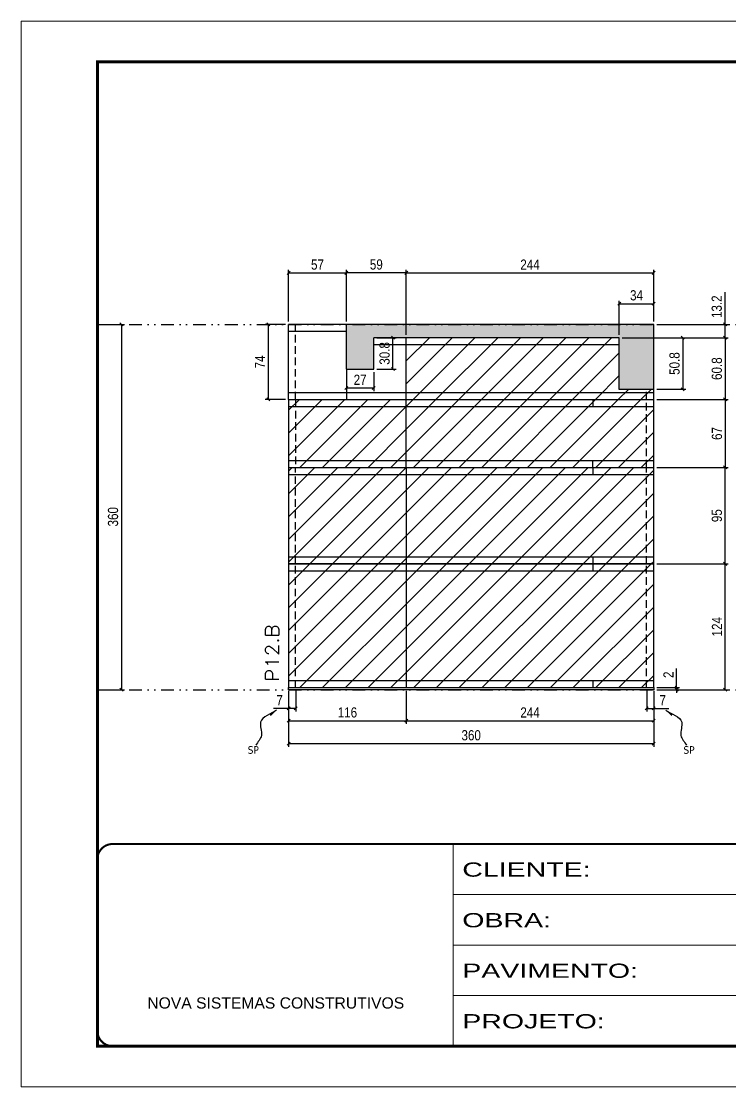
# Model space of a CAD drawing. Extents: x 2949 to 9203, y -16089 to 12527.
# Drawn here: x 6146 to 6844, y -5752 to -4702 of the extents above; entities that cross this region are included whole.
import ezdxf

# ---------------------------------------------------------------- set-up
doc = ezdxf.new("R2010")
doc.units = 0
for name, pattern in [('CONTINUO', [0]), ('DASHED', [0.75, 0.5, -0.25]), ('DIVIDE2', [0.625, 0.25, -0.125, 0, -0.125, 0, -0.125]), ('HIDDEN', [0.375, 0.25, -0.125])]:
    doc.linetypes.add(name, pattern=pattern)
for name, color, linetype in [('COTA', 241, 'Continuous'), ('cotas', 4, 'Continuous'), ('Nível', 160, 'Continuous'), ('Painéis', 200, 'Continuous'), ('SARR_2.2x7', 40, 'Continuous'), ('Sarrafo de Pressão', 42, 'HIDDEN'), ('texto', 7, 'Continuous')]:
    doc.layers.add(name, color=color, linetype=linetype)
for name, color, linetype, lineweight in [('Folhas', 255, 'Continuous', 9), ('Hachura', 251, 'Continuous', 9), ('SARRAFO DE PRESSAO', 251, 'DASHED', 9), ('Texto Seção', 7, 'Continuous', 15)]:
    doc.layers.add(name, color=color, linetype=linetype, lineweight=lineweight)
doc.styles.add('ARIAL', font='arial.ttf')
doc.styles.add('COTA TECNICA', font='techl___.ttf', dxfattribs={"height": 10})
doc.styles.add('COTA TECNICA-50', font='techl___.ttf', dxfattribs={"height": 10})
doc.styles.add('REGUA-120', font='ROMANS.shx', dxfattribs={"height": 15})
doc.styles.get("Standard").update_dxf_attribs({"font": 'arial.ttf'})
doc.styles.add('Tecnologia', font='')
doc.styles.get('Tecnologia').set_extended_font_data('Forgotten Futurist')
doc.dimstyles.new('COTA PAINEL-50', dxfattribs={"dimtxt": 10, "dimasz": 3, "dimexe": 3, "dimexo": 3, "dimgap": 3, "dimtad": 1, "dimdec": 1, "dimzin": 12, "dimdsep": 46, "dimtxsty": 'COTA TECNICA-50', "dimblk1": 'OBLIQUE', "dimblk2": 'OBLIQUE', "dimsah": 1, "dimcen": 0.9, "dimclrd": 4, "dimclre": 4, "dimclrt": 240, "dimadec": 1, "dimazin": 3, "dimtfac": 1, "dimtdec": 1, "dimtmove": 0, "dimatfit": 3, "dimfxl": 1, "dimtolj": 1, "dimtzin": 12, "dimarcsym": 0})
doc.dimstyles.new('PAINEL', dxfattribs={"dimtxt": 10, "dimasz": 3, "dimexe": 3, "dimexo": 3, "dimgap": 3, "dimtad": 1, "dimdec": 1, "dimzin": 12, "dimdsep": 46, "dimtxsty": 'COTA TECNICA', "dimblk1": 'OBLIQUE', "dimblk2": 'OBLIQUE', "dimsah": 1, "dimcen": 0.9, "dimclrd": 4, "dimclre": 4, "dimclrt": 240, "dimadec": 1, "dimazin": 3, "dimtfac": 1, "dimtdec": 1, "dimtmove": 0, "dimatfit": 3, "dimfxl": 1, "dimtolj": 1, "dimtzin": 12, "dimarcsym": 0})
doc.dimstyles.get("Standard").update_dxf_attribs({"dimtxt": 0.18, "dimasz": 0.18, "dimexe": 0.18, "dimexo": 0.0625, "dimgap": 0.09, "dimtad": 0, "dimtih": 1, "dimtoh": 1, "dimdec": 4, "dimzin": 0, "dimdsep": 46, "dimtxsty": 'Standard', "dimcen": 0.09, "dimadec": 0, "dimazin": 0, "dimtfac": 1, "dimtdec": 4, "dimtofl": 0, "dimtmove": 0, "dimatfit": 3, "dimfxl": 1, "dimtolj": 1, "dimtzin": 0, "dimarcsym": 0})
pattern_1 = [(45, (-122874.967, -37644.947), (-11.2253202, 11.2253202), [])]

# ---------------------------------------------------------------- blocks, each defined once
blk = doc.blocks.new('9999999999')
at = {"color": 30, "linetype": 'CONTINUO'}
for p, q in [((98564.6, 34230.2), (98564.6, 34429.4)), ((98564.6, 34379.6), (99584, 34379.6)), ((98564.6, 34329.8), (99488, 34329.8)), ((98564.6, 34280), (99488, 34280))]:
    blk.add_line(p, q, dxfattribs=at)
at = {"color": 30, "linetype": 'CONTINUO', "const_width": 2}
blk.add_lwpolyline([(99584, 34230.2), (99584, 34414.4, 0.414214), (99569, 34429.4), (98229, 34429.4, 0.414214), (98214, 34414.4), (98214, 34245.2, 0.414214), (98229, 34230.2), (99584, 34230.2)], format="xyb", dxfattribs=at)
at = {"layer": 'Folhas'}
blk.add_lwpolyline([(98139, 34190.2), (99624, 34190.2), (99624, 35240.2), (98139, 35240.2)], close=True, dxfattribs=at)
at = {"layer": 'Folhas', "color": 30, "const_width": 3}
blk.add_lwpolyline([(98214, 34230.2), (99584, 34230.2), (99584, 35200.2), (98214, 35200.2)], close=True, dxfattribs=at)
at = {"color": 7, "linetype": 'Continuous', "ltscale": 5, "style": 'ARIAL'}
blk.add_text('NOVA SISTEMAS CONSTRUTIVOS', height=11.059, dxfattribs=at).set_placement((98263.2, 34267.2))
at = {"layer": 'Folhas', "color": 7, "style": 'Tecnologia', "width": 1.5}
for s, p in [('CLIENTE:', (98573.7, 34397.2)), ('OBRA:', (98573.7, 34347.3)), ('PAVIMENTO:', (98573.7, 34297.5)), ('PROJETO:', (98573.7, 34247.7))]:
    blk.add_text(s, height=14, dxfattribs=at).set_placement(p)
blk = doc.blocks.new('_Oblique')
at = {"color": 0, "linetype": 'ByBlock', "lineweight": -2}
blk.add_line((-0.5, -0.5), (0.5, 0.5), dxfattribs=at)
blk = doc.blocks.new('*D2106')
at = {"layer": 'cotas', "color": 4, "linetype": 'ByBlock', "lineweight": -2, "transparency": 16777216}
for p, q in [((6224, -5000.6), (6247.8, -5000.6)), ((6244.8, -5000.6), (6244.8, -5360.6)), ((6224, -5360.6), (6247.8, -5360.6))]:
    blk.add_line(p, q, dxfattribs=at)
at = {"layer": 'Defpoints', "color": 0, "linetype": 'ByBlock', "transparency": 16777216}
for p in [(6221, -5000.6), (6221, -5360.6), (6244.8, -5360.6)]:
    blk.add_point(p, dxfattribs=at)
at = {"layer": 'cotas', "color": 4, "linetype": 'ByBlock', "lineweight": -2, "transparency": 16777216, "xscale": 3, "yscale": 3, "zscale": 3}
for p, rotation in [((6244.8, -5000.6), 90), ((6244.8, -5360.6), 270)]:
    blk.add_blockref('_Oblique', p, dxfattribs=dict(at, rotation=rotation))
at = {"layer": 'cotas', "color": 240, "linetype": 'ByBlock', "transparency": 16777216, "insert": (6236.5, -5190.2), "char_height": 10, "attachment_point": 5, "rotation": 90, "style": 'COTA TECNICA'}
blk.add_mtext('\\A1;360', dxfattribs=at)
blk = doc.blocks.new('*D2111')
at = {"layer": 'COTA', "color": 4, "lineweight": -2, "transparency": 16777216}
for p, q in [((6409.5, -5361.6), (6409.5, -5416.8)), ((6769.5, -5361.6), (6769.5, -5416.8)), ((6409.5, -5413.8), (6769.5, -5413.8))]:
    blk.add_line(p, q, dxfattribs=at)
at = {"layer": 'Defpoints', "color": 0, "transparency": 16777216}
for p in [(6409.5, -5358.6), (6769.5, -5358.6), (6769.5, -5413.8)]:
    blk.add_point(p, dxfattribs=at)
at = {"layer": 'COTA', "color": 4, "lineweight": -2, "transparency": 16777216, "xscale": 3, "yscale": 3, "zscale": 3, "rotation": 180}
blk.add_blockref('_Oblique', (6409.5, -5413.8), dxfattribs=at)
at = {"layer": 'COTA', "color": 4, "lineweight": -2, "transparency": 16777216, "xscale": 3, "yscale": 3, "zscale": 3}
blk.add_blockref('_Oblique', (6769.5, -5413.8), dxfattribs=at)
at = {"layer": 'COTA', "color": 240, "transparency": 16777216, "insert": (6589.5, -5405.6), "char_height": 10, "attachment_point": 5, "style": 'COTA TECNICA'}
blk.add_mtext('\\A1;360', dxfattribs=at)
blk = doc.blocks.new('*D2112')
at = {"layer": 'COTA', "color": 4, "lineweight": -2, "transparency": 16777216}
for p, q in [((6409.5, -5363.6), (6409.5, -5382.1)), ((6416.5, -5361.6), (6416.5, -5382.1)), ((6409.5, -5379.1), (6394.7, -5379.1)), ((6416.5, -5379.1), (6409.5, -5379.1))]:
    blk.add_line(p, q, dxfattribs=at)
at = {"layer": 'Defpoints', "color": 0, "transparency": 16777216}
for p in [(6409.5, -5360.6), (6416.5, -5358.6), (6409.5, -5379.1)]:
    blk.add_point(p, dxfattribs=at)
at = {"layer": 'COTA', "color": 4, "lineweight": -2, "transparency": 16777216, "xscale": 3, "yscale": 3, "zscale": 3, "rotation": 180}
blk.add_blockref('_Oblique', (6409.5, -5379.1), dxfattribs=at)
at = {"layer": 'COTA', "color": 4, "lineweight": -2, "transparency": 16777216, "xscale": 3, "yscale": 3, "zscale": 3}
blk.add_blockref('_Oblique', (6416.5, -5379.1), dxfattribs=at)
at = {"layer": 'COTA', "color": 240, "transparency": 16777216, "insert": (6400.6, -5371), "char_height": 10, "attachment_point": 5, "style": 'COTA TECNICA-50'}
blk.add_mtext('\\A1;7', dxfattribs=at)
blk = doc.blocks.new('*D2113')
at = {"layer": 'COTA', "color": 4, "lineweight": -2, "transparency": 16777216}
for p, q in [((6762.5, -5361.6), (6762.5, -5382.1)), ((6769.5, -5363.6), (6769.5, -5382.1)), ((6762.5, -5379.1), (6769.5, -5379.1)), ((6769.5, -5379.1), (6784.2, -5379.1))]:
    blk.add_line(p, q, dxfattribs=at)
at = {"layer": 'Defpoints', "color": 0, "transparency": 16777216}
for p in [(6762.5, -5358.6), (6769.5, -5360.6), (6769.5, -5379.1)]:
    blk.add_point(p, dxfattribs=at)
at = {"layer": 'COTA', "color": 4, "lineweight": -2, "transparency": 16777216, "xscale": 3, "yscale": 3, "zscale": 3, "rotation": 180}
blk.add_blockref('_Oblique', (6762.5, -5379.1), dxfattribs=at)
at = {"layer": 'COTA', "color": 4, "lineweight": -2, "transparency": 16777216, "xscale": 3, "yscale": 3, "zscale": 3}
blk.add_blockref('_Oblique', (6769.5, -5379.1), dxfattribs=at)
at = {"layer": 'COTA', "color": 240, "transparency": 16777216, "insert": (6778.3, -5371), "char_height": 10, "attachment_point": 5, "style": 'COTA TECNICA-50'}
blk.add_mtext('\\A1;7', dxfattribs=at)
blk = doc.blocks.new('*D2114')
at = {"layer": 'COTA', "color": 4, "lineweight": -2, "transparency": 16777216}
for p, q in [((6772.5, -5236.6), (6842.9, -5236.6)), ((6839.9, -5360.6), (6839.9, -5236.6)), ((6772.5, -5360.6), (6842.9, -5360.6))]:
    blk.add_line(p, q, dxfattribs=at)
at = {"layer": 'Defpoints', "color": 0, "transparency": 16777216}
for p in [(6769.5, -5236.6), (6839.9, -5236.6), (6769.5, -5360.6)]:
    blk.add_point(p, dxfattribs=at)
at = {"layer": 'COTA', "color": 4, "lineweight": -2, "transparency": 16777216, "xscale": 3, "yscale": 3, "zscale": 3}
for p, rotation in [((6839.9, -5236.6), 90), ((6839.9, -5360.6), 270)]:
    blk.add_blockref('_Oblique', p, dxfattribs=dict(at, rotation=rotation))
at = {"layer": 'COTA', "color": 240, "transparency": 16777216, "insert": (6831.8, -5298.6), "char_height": 10, "attachment_point": 5, "rotation": 90, "style": 'COTA TECNICA-50'}
blk.add_mtext('\\A1;124', dxfattribs=at)
blk = doc.blocks.new('*D2115')
at = {"layer": 'COTA', "color": 4, "lineweight": -2, "transparency": 16777216}
for p, q in [((6792, -5358.6), (6792, -5339.8)), ((6772.5, -5358.6), (6795, -5358.6)), ((6772.5, -5360.6), (6795, -5360.6)), ((6792, -5360.6), (6792, -5358.6)), ((6792, -5360.6), (6792, -5363.6))]:
    blk.add_line(p, q, dxfattribs=at)
at = {"layer": 'Defpoints', "color": 0, "transparency": 16777216}
for p in [(6769.5, -5358.6), (6769.5, -5360.6), (6792, -5360.6)]:
    blk.add_point(p, dxfattribs=at)
at = {"layer": 'COTA', "color": 4, "lineweight": -2, "transparency": 16777216, "xscale": 3, "yscale": 3, "zscale": 3}
for p, rotation in [((6792, -5358.6), 270), ((6792, -5360.6), 90)]:
    blk.add_blockref('_Oblique', p, dxfattribs=dict(at, rotation=rotation))
at = {"layer": 'COTA', "color": 240, "transparency": 16777216, "insert": (6784, -5345.9), "char_height": 10, "attachment_point": 5, "rotation": 90, "style": 'COTA TECNICA-50'}
blk.add_mtext('\\A1;2', dxfattribs=at)
blk = doc.blocks.new('*D2116')
at = {"layer": 'COTA', "color": 4, "linetype": 'ByBlock', "lineweight": -2, "transparency": 16777216}
for p, q in [((6772.5, -5141.6), (6842.9, -5141.6)), ((6839.9, -5236.6), (6839.9, -5141.6)), ((6772.5, -5236.6), (6842.9, -5236.6))]:
    blk.add_line(p, q, dxfattribs=at)
at = {"layer": 'Defpoints', "color": 0, "linetype": 'ByBlock', "transparency": 16777216}
for p in [(6769.5, -5141.6), (6839.9, -5141.6), (6769.5, -5236.6)]:
    blk.add_point(p, dxfattribs=at)
at = {"layer": 'COTA', "color": 4, "linetype": 'ByBlock', "lineweight": -2, "transparency": 16777216, "xscale": 3, "yscale": 3, "zscale": 3}
for p, rotation in [((6839.9, -5141.6), 90), ((6839.9, -5236.6), 270)]:
    blk.add_blockref('_Oblique', p, dxfattribs=dict(at, rotation=rotation))
at = {"layer": 'COTA', "color": 240, "linetype": 'ByBlock', "transparency": 16777216, "insert": (6831.7, -5189.1), "char_height": 10, "attachment_point": 5, "rotation": 90, "style": 'COTA TECNICA'}
blk.add_mtext('\\A1;95', dxfattribs=at)
blk = doc.blocks.new('*D2127')
at = {"layer": 'COTA', "color": 4, "linetype": 'ByBlock', "lineweight": -2, "transparency": 16777216}
for p, q in [((6409.5, -5361.6), (6409.5, -5394.2)), ((6525.5, -5361.6), (6525.5, -5394.2)), ((6409.5, -5391.2), (6525.5, -5391.2))]:
    blk.add_line(p, q, dxfattribs=at)
at = {"layer": 'Defpoints', "color": 0, "linetype": 'ByBlock', "transparency": 16777216}
for p in [(6409.5, -5358.6), (6525.5, -5358.6), (6525.5, -5391.2)]:
    blk.add_point(p, dxfattribs=at)
at = {"layer": 'COTA', "color": 4, "linetype": 'ByBlock', "lineweight": -2, "transparency": 16777216, "xscale": 3, "yscale": 3, "zscale": 3, "rotation": 180}
blk.add_blockref('_Oblique', (6409.5, -5391.2), dxfattribs=at)
at = {"layer": 'COTA', "color": 4, "linetype": 'ByBlock', "lineweight": -2, "transparency": 16777216, "xscale": 3, "yscale": 3, "zscale": 3}
blk.add_blockref('_Oblique', (6525.5, -5391.2), dxfattribs=at)
at = {"layer": 'COTA', "color": 240, "linetype": 'ByBlock', "transparency": 16777216, "insert": (6467.5, -5383.1), "char_height": 10, "attachment_point": 5, "style": 'COTA TECNICA'}
blk.add_mtext('\\A1;116', dxfattribs=at)
blk = doc.blocks.new('*D2128')
at = {"layer": 'COTA', "color": 4, "linetype": 'ByBlock', "lineweight": -2, "transparency": 16777216}
for p, q in [((6525.5, -5361.6), (6525.5, -5394.2)), ((6769.5, -5363.6), (6769.5, -5394.2)), ((6525.5, -5391.2), (6769.5, -5391.2))]:
    blk.add_line(p, q, dxfattribs=at)
at = {"layer": 'Defpoints', "color": 0, "linetype": 'ByBlock', "transparency": 16777216}
for p in [(6525.5, -5358.6), (6769.5, -5360.6), (6769.5, -5391.2)]:
    blk.add_point(p, dxfattribs=at)
at = {"layer": 'COTA', "color": 4, "linetype": 'ByBlock', "lineweight": -2, "transparency": 16777216, "xscale": 3, "yscale": 3, "zscale": 3, "rotation": 180}
blk.add_blockref('_Oblique', (6525.5, -5391.2), dxfattribs=at)
at = {"layer": 'COTA', "color": 4, "linetype": 'ByBlock', "lineweight": -2, "transparency": 16777216, "xscale": 3, "yscale": 3, "zscale": 3}
blk.add_blockref('_Oblique', (6769.5, -5391.2), dxfattribs=at)
at = {"layer": 'COTA', "color": 240, "linetype": 'ByBlock', "transparency": 16777216, "insert": (6647.5, -5383.1), "char_height": 10, "attachment_point": 5, "style": 'COTA TECNICA'}
blk.add_mtext('\\A1;244', dxfattribs=at)
blk = doc.blocks.new('*D2129')
at = {"layer": 'COTA', "color": 4, "lineweight": -2, "transparency": 16777216}
for p, q in [((6772.5, -5074.6), (6842.9, -5074.6)), ((6839.9, -5074.6), (6839.9, -5141.6)), ((6772.5, -5141.6), (6842.9, -5141.6))]:
    blk.add_line(p, q, dxfattribs=at)
at = {"layer": 'Defpoints', "color": 0, "transparency": 16777216}
for p in [(6769.5, -5074.6), (6769.5, -5141.6), (6839.9, -5141.6)]:
    blk.add_point(p, dxfattribs=at)
at = {"layer": 'COTA', "color": 4, "lineweight": -2, "transparency": 16777216, "xscale": 3, "yscale": 3, "zscale": 3}
for p, rotation in [((6839.9, -5074.6), 90), ((6839.9, -5141.6), 270)]:
    blk.add_blockref('_Oblique', p, dxfattribs=dict(at, rotation=rotation))
at = {"layer": 'COTA', "color": 240, "transparency": 16777216, "insert": (6831.8, -5108.1), "char_height": 10, "attachment_point": 5, "rotation": 90, "style": 'COTA TECNICA'}
blk.add_mtext('\\A1;67', dxfattribs=at)
blk = doc.blocks.new('*D2132')
at = {"layer": 'COTA', "color": 4, "lineweight": -2, "transparency": 16777216}
for p, q in [((6738.5, -5013.8), (6842.9, -5013.8)), ((6839.9, -5013.8), (6839.9, -5074.6)), ((6772.5, -5074.6), (6842.9, -5074.6))]:
    blk.add_line(p, q, dxfattribs=at)
at = {"layer": 'Defpoints', "color": 0, "transparency": 16777216}
for p in [(6735.5, -5013.8), (6769.5, -5074.6), (6839.9, -5074.6)]:
    blk.add_point(p, dxfattribs=at)
at = {"layer": 'COTA', "color": 4, "lineweight": -2, "transparency": 16777216, "xscale": 3, "yscale": 3, "zscale": 3}
for p, rotation in [((6839.9, -5013.8), 90), ((6839.9, -5074.6), 270)]:
    blk.add_blockref('_Oblique', p, dxfattribs=dict(at, rotation=rotation))
at = {"layer": 'COTA', "color": 240, "transparency": 16777216, "insert": (6831.7, -5044.2), "char_height": 10, "attachment_point": 5, "rotation": 90, "style": 'COTA TECNICA-50'}
blk.add_mtext('\\A1;60.8', dxfattribs=at)
blk = doc.blocks.new('*D2133')
at = {"layer": 'COTA', "color": 4, "lineweight": -2, "transparency": 16777216}
for p, q in [((6839.9, -5000.6), (6839.9, -4968.9)), ((6772.5, -5000.6), (6842.9, -5000.6)), ((6839.9, -5013.8), (6839.9, -5000.6)), ((6738.5, -5013.8), (6842.9, -5013.8))]:
    blk.add_line(p, q, dxfattribs=at)
at = {"layer": 'Defpoints', "color": 0, "transparency": 16777216}
for p in [(6769.5, -5000.6), (6839.9, -5000.6), (6735.5, -5013.8)]:
    blk.add_point(p, dxfattribs=at)
at = {"layer": 'COTA', "color": 4, "lineweight": -2, "transparency": 16777216, "xscale": 3, "yscale": 3, "zscale": 3}
for p, rotation in [((6839.9, -5000.6), 90), ((6839.9, -5013.8), 270)]:
    blk.add_blockref('_Oblique', p, dxfattribs=dict(at, rotation=rotation))
at = {"layer": 'COTA', "color": 240, "transparency": 16777216, "insert": (6831.6, -4983.2), "char_height": 10, "attachment_point": 5, "rotation": 90, "style": 'COTA TECNICA-50'}
blk.add_mtext('\\A1;13.2', dxfattribs=at)
blk = doc.blocks.new('*D2134')
at = {"layer": 'COTA', "color": 4, "lineweight": -2, "transparency": 16777216}
for p, q in [((6738.5, -5013.8), (6801.1, -5013.8)), ((6798.1, -5013.8), (6798.1, -5064.6)), ((6772.5, -5064.6), (6801.1, -5064.6))]:
    blk.add_line(p, q, dxfattribs=at)
at = {"layer": 'Defpoints', "color": 0, "transparency": 16777216}
for p in [(6735.5, -5013.8), (6769.5, -5064.6), (6798.1, -5064.6)]:
    blk.add_point(p, dxfattribs=at)
at = {"layer": 'COTA', "color": 4, "lineweight": -2, "transparency": 16777216, "xscale": 3, "yscale": 3, "zscale": 3}
for p, rotation in [((6798.1, -5013.8), 90), ((6798.1, -5064.6), 270)]:
    blk.add_blockref('_Oblique', p, dxfattribs=dict(at, rotation=rotation))
at = {"layer": 'COTA', "color": 240, "transparency": 16777216, "insert": (6790, -5039.2), "char_height": 10, "attachment_point": 5, "rotation": 90, "style": 'COTA TECNICA-50'}
blk.add_mtext('\\A1;50.8', dxfattribs=at)
blk = doc.blocks.new('*D2135')
at = {"layer": 'COTA', "color": 4, "lineweight": -2, "transparency": 16777216}
for p, q in [((6525.5, -5010.8), (6525.5, -4946.8)), ((6525.5, -4949.8), (6769.5, -4949.8)), ((6769.5, -4997.6), (6769.5, -4946.8))]:
    blk.add_line(p, q, dxfattribs=at)
at = {"layer": 'Defpoints', "color": 0, "transparency": 16777216}
for p in [(6769.5, -4949.8), (6769.5, -5000.6), (6525.5, -5013.8)]:
    blk.add_point(p, dxfattribs=at)
at = {"layer": 'COTA', "color": 4, "lineweight": -2, "transparency": 16777216, "xscale": 3, "yscale": 3, "zscale": 3, "rotation": 180}
blk.add_blockref('_Oblique', (6525.5, -4949.8), dxfattribs=at)
at = {"layer": 'COTA', "color": 4, "lineweight": -2, "transparency": 16777216, "xscale": 3, "yscale": 3, "zscale": 3}
blk.add_blockref('_Oblique', (6769.5, -4949.8), dxfattribs=at)
at = {"layer": 'COTA', "color": 240, "transparency": 16777216, "insert": (6647.5, -4941.7), "char_height": 10, "attachment_point": 5, "style": 'COTA TECNICA-50'}
blk.add_mtext('\\A1;244', dxfattribs=at)
blk = doc.blocks.new('*D2136')
at = {"layer": 'COTA', "color": 4, "lineweight": -2, "transparency": 16777216}
for p, q in [((6735.5, -5010.8), (6735.5, -4977.3)), ((6735.5, -4980.3), (6769.5, -4980.3)), ((6769.5, -4997.6), (6769.5, -4977.3))]:
    blk.add_line(p, q, dxfattribs=at)
at = {"layer": 'Defpoints', "color": 0, "transparency": 16777216}
for p in [(6769.5, -4980.3), (6769.5, -5000.6), (6735.5, -5013.8)]:
    blk.add_point(p, dxfattribs=at)
at = {"layer": 'COTA', "color": 4, "lineweight": -2, "transparency": 16777216, "xscale": 3, "yscale": 3, "zscale": 3, "rotation": 180}
blk.add_blockref('_Oblique', (6735.5, -4980.3), dxfattribs=at)
at = {"layer": 'COTA', "color": 4, "lineweight": -2, "transparency": 16777216, "xscale": 3, "yscale": 3, "zscale": 3}
blk.add_blockref('_Oblique', (6769.5, -4980.3), dxfattribs=at)
at = {"layer": 'COTA', "color": 240, "transparency": 16777216, "insert": (6752.5, -4972), "char_height": 10, "attachment_point": 5, "style": 'COTA TECNICA-50'}
blk.add_mtext('\\A1;34', dxfattribs=at)
blk = doc.blocks.new('*D3337')
at = {"layer": 'COTA', "color": 4, "lineweight": -2, "transparency": 16777216}
for p, q in [((6466.5, -4997.6), (6466.5, -4946.8)), ((6525.5, -4949.8), (6466.5, -4949.8)), ((6525.5, -5010.8), (6525.5, -4946.8))]:
    blk.add_line(p, q, dxfattribs=at)
at = {"layer": 'Defpoints', "color": 0, "transparency": 16777216}
for p in [(6466.5, -4949.8), (6466.5, -5000.6), (6525.5, -5013.8)]:
    blk.add_point(p, dxfattribs=at)
at = {"layer": 'COTA', "color": 4, "lineweight": -2, "transparency": 16777216, "xscale": 3, "yscale": 3, "zscale": 3, "rotation": 180}
blk.add_blockref('_Oblique', (6466.5, -4949.8), dxfattribs=at)
at = {"layer": 'COTA', "color": 4, "lineweight": -2, "transparency": 16777216, "xscale": 3, "yscale": 3, "zscale": 3}
blk.add_blockref('_Oblique', (6525.5, -4949.8), dxfattribs=at)
at = {"layer": 'COTA', "color": 240, "transparency": 16777216, "insert": (6496, -4941.6), "char_height": 10, "attachment_point": 5, "style": 'COTA TECNICA-50'}
blk.add_mtext('\\A1;59', dxfattribs=at)
blk = doc.blocks.new('*D3338')
at = {"layer": 'COTA', "color": 4, "lineweight": -2, "transparency": 16777216}
for p, q in [((6409.5, -4997.6), (6409.5, -4946.8)), ((6409.5, -4949.8), (6466.5, -4949.8)), ((6466.5, -4997.6), (6466.5, -4946.8))]:
    blk.add_line(p, q, dxfattribs=at)
at = {"layer": 'Defpoints', "color": 0, "transparency": 16777216}
for p in [(6466.5, -4949.8), (6409.5, -5000.6), (6466.5, -5000.6)]:
    blk.add_point(p, dxfattribs=at)
at = {"layer": 'COTA', "color": 4, "lineweight": -2, "transparency": 16777216, "xscale": 3, "yscale": 3, "zscale": 3, "rotation": 180}
blk.add_blockref('_Oblique', (6409.5, -4949.8), dxfattribs=at)
at = {"layer": 'COTA', "color": 4, "lineweight": -2, "transparency": 16777216, "xscale": 3, "yscale": 3, "zscale": 3}
blk.add_blockref('_Oblique', (6466.5, -4949.8), dxfattribs=at)
at = {"layer": 'COTA', "color": 240, "transparency": 16777216, "insert": (6438, -4941.7), "char_height": 10, "attachment_point": 5, "style": 'COTA TECNICA-50'}
blk.add_mtext('\\A1;57', dxfattribs=at)
blk = doc.blocks.new('*D3339')
at = {"layer": 'COTA', "color": 4, "lineweight": -2, "transparency": 16777216}
for p, q in [((6466.5, -5047.6), (6466.5, -5066.3)), ((6493.5, -5047.6), (6493.5, -5066.3)), ((6493.5, -5063.3), (6466.5, -5063.3))]:
    blk.add_line(p, q, dxfattribs=at)
at = {"layer": 'Defpoints', "color": 0, "transparency": 16777216}
for p in [(6466.5, -5044.6), (6493.5, -5044.6), (6466.5, -5063.3)]:
    blk.add_point(p, dxfattribs=at)
at = {"layer": 'COTA', "color": 4, "lineweight": -2, "transparency": 16777216, "xscale": 3, "yscale": 3, "zscale": 3, "rotation": 180}
blk.add_blockref('_Oblique', (6466.5, -5063.3), dxfattribs=at)
at = {"layer": 'COTA', "color": 4, "lineweight": -2, "transparency": 16777216, "xscale": 3, "yscale": 3, "zscale": 3}
blk.add_blockref('_Oblique', (6493.5, -5063.3), dxfattribs=at)
at = {"layer": 'COTA', "color": 240, "transparency": 16777216, "insert": (6480, -5055.2), "char_height": 10, "attachment_point": 5, "style": 'COTA TECNICA-50'}
blk.add_mtext('\\A1;27', dxfattribs=at)
blk = doc.blocks.new('*D3340')
at = {"layer": 'COTA', "color": 4, "lineweight": -2, "transparency": 16777216}
for p, q in [((6496.5, -5013.8), (6515.4, -5013.8)), ((6512.4, -5044.6), (6512.4, -5013.8)), ((6496.5, -5044.6), (6515.4, -5044.6))]:
    blk.add_line(p, q, dxfattribs=at)
at = {"layer": 'Defpoints', "color": 0, "transparency": 16777216}
for p in [(6493.5, -5013.8), (6512.4, -5013.8), (6493.5, -5044.6)]:
    blk.add_point(p, dxfattribs=at)
at = {"layer": 'COTA', "color": 4, "lineweight": -2, "transparency": 16777216, "xscale": 3, "yscale": 3, "zscale": 3}
for p, rotation in [((6512.4, -5013.8), 90), ((6512.4, -5044.6), 270)]:
    blk.add_blockref('_Oblique', p, dxfattribs=dict(at, rotation=rotation))
at = {"layer": 'COTA', "color": 240, "transparency": 16777216, "insert": (6504.2, -5029.2), "char_height": 10, "attachment_point": 5, "rotation": 90, "style": 'COTA TECNICA-50'}
blk.add_mtext('\\A1;30.8', dxfattribs=at)
blk = doc.blocks.new('*D3341')
at = {"layer": 'COTA', "color": 4, "lineweight": -2, "transparency": 16777216}
for p, q in [((6406.5, -5000.6), (6386.5, -5000.6)), ((6389.5, -5000.6), (6389.5, -5074.6)), ((6406.5, -5074.6), (6386.5, -5074.6))]:
    blk.add_line(p, q, dxfattribs=at)
at = {"layer": 'Defpoints', "color": 0, "transparency": 16777216}
for p in [(6409.5, -5000.6), (6389.5, -5074.6), (6409.5, -5074.6)]:
    blk.add_point(p, dxfattribs=at)
at = {"layer": 'COTA', "color": 4, "lineweight": -2, "transparency": 16777216, "xscale": 3, "yscale": 3, "zscale": 3}
for p, rotation in [((6389.5, -5000.6), 90), ((6389.5, -5074.6), 270)]:
    blk.add_blockref('_Oblique', p, dxfattribs=dict(at, rotation=rotation))
at = {"layer": 'COTA', "color": 240, "transparency": 16777216, "insert": (6381.4, -5037.6), "char_height": 10, "attachment_point": 5, "rotation": 90, "style": 'COTA TECNICA-50'}
blk.add_mtext('\\A1;74', dxfattribs=at)

msp = doc.modelspace()

# ---------------------------------------------------------------- hatches: boundary and pattern name
at = {"layer": 'COTA', "linetype": 'ByBlock'}
h = msp.add_hatch(dxfattribs=at)
h.set_pattern_fill('AR-CONC', color=256, scale=0.03)
h.paths.add_polyline_path([(6493.47, -5013.81), (6735.47, -5013.81), (6735.47, -5064.61), (6769.47, -5064.61), (6769.47, -5000.61), (6466.47, -5000.61), (6466.47, -5044.61), (6493.47, -5044.61)])
at = {"layer": 'Hachura'}
h = msp.add_hatch(dxfattribs=at)
h.set_pattern_fill('ANSI31', color=256, scale=5)
h.paths.add_polyline_path([(6735.47, -5013.81), (6525.47, -5013.81), (6525.47, -5074.61), (6769.47, -5074.61), (6769.47, -5064.61), (6735.47, -5064.61)])
h = msp.add_hatch(dxfattribs=at)
h.set_pattern_fill('ANSI31', color=256, scale=5)
h.paths.add_polyline_path([(6525.47, -5074.61), (6409.47, -5074.61), (6409.47, -5141.61), (6525.47, -5141.61)])
h = msp.add_hatch(dxfattribs=at)
h.set_pattern_fill('ANSI31', color=256, scale=5)
h.paths.add_polyline_path([(6769.47, -5074.61), (6525.47, -5074.61), (6525.47, -5141.61), (6769.47, -5141.61)])
at = {"layer": 'Hachura', "linetype": 'ByBlock'}
h = msp.add_hatch(dxfattribs=at)
h.set_pattern_fill('ANSI31', color=256, scale=5)
h.set_pattern_definition(pattern_1)
h.paths.add_polyline_path([(6525.47, -5141.61), (6409.47, -5141.61), (6409.47, -5236.61), (6525.47, -5236.61)])
h = msp.add_hatch(dxfattribs=at)
h.set_pattern_fill('ANSI31', color=256, scale=5)
h.set_pattern_definition(pattern_1)
h.paths.add_polyline_path([(6769.47, -5141.61), (6525.47, -5141.61), (6525.47, -5236.61), (6769.47, -5236.61)])
h = msp.add_hatch(dxfattribs=at)
h.set_pattern_fill('ANSI31', color=256, scale=5)
h.set_pattern_definition(pattern_1)
h.paths.add_polyline_path([(6409.47, -5236.61), (6409.47, -5358.61), (6525.47, -5358.61), (6525.47, -5236.61)])
h = msp.add_hatch(dxfattribs=at)
h.set_pattern_fill('ANSI31', color=256, scale=5)
h.set_pattern_definition(pattern_1)
h.paths.add_polyline_path([(6525.47, -5236.61), (6525.47, -5358.61), (6769.47, -5358.61), (6769.47, -5236.61)])

# ---------------------------------------------------------------- linework, layer by layer
at = {"layer": 'COTA', "linetype": 'ByBlock'}
for p, q in [((6769.47, -5000.61), (6466.47, -5000.61)), ((6769.47, -5064.61), (6769.47, -5000.61))]:
    msp.add_line(p, q, dxfattribs=at)
at = {"layer": 'Nível', "color": 4, "linetype": 'DIVIDE2', "ltscale": 50}
for p, q in [((6221.03, -5000.61), (7591.03, -5000.61)), ((6221.03, -5360.61), (7591.03, -5360.61))]:
    msp.add_line(p, q, dxfattribs=at)
at = {"layer": 'Painéis'}
for p, q in [((6409.47, -5044.61), (6409.47, -5000.61)), ((6466.47, -5000.61), (6409.47, -5000.61)), ((6466.47, -5044.61), (6466.47, -5000.61)), ((6735.47, -5013.81), (6493.47, -5013.81)), ((6493.47, -5044.61), (6493.47, -5013.81)), ((6525.47, -5141.61), (6525.47, -5013.81)), ((6735.47, -5064.61), (6735.47, -5013.81)), ((6409.47, -5074.61), (6409.47, -5044.61)), ((6409.47, -5044.61), (6409.47, -5044.61)), ((6466.47, -5044.61), (6493.47, -5044.61)), ((6466.47, -5044.61), (6466.47, -5074.61)), ((6769.47, -5064.61), (6735.47, -5064.61)), ((6769.47, -5074.61), (6769.47, -5064.61)), ((6409.47, -5074.61), (6409.47, -5141.61)), ((6409.47, -5074.61), (6769.47, -5074.61)), ((6769.47, -5141.61), (6769.47, -5074.61)), ((6409.47, -5141.61), (6409.47, -5358.61)), ((6409.47, -5141.61), (6769.47, -5141.61)), ((6525.47, -5141.61), (6525.47, -5358.61)), ((6769.47, -5358.61), (6769.47, -5141.61)), ((6769.47, -5236.61), (6409.47, -5236.61)), ((6409.47, -5236.61), (6769.47, -5236.61)), ((6409.47, -5358.61), (6769.47, -5358.61))]:
    msp.add_line(p, q, dxfattribs=at)
msp.add_lwpolyline([(6409.47, -5358.61), (6769.47, -5358.61), (6769.47, -5360.61), (6409.47, -5360.61)], close=True, dxfattribs=at)
at = {"layer": 'SARR_2.2x7'}
for p, q in [((6466.47, -5007.61), (6409.47, -5007.61)), ((6525.47, -5020.81), (6493.47, -5020.81)), ((6735.47, -5020.81), (6525.47, -5020.81)), ((6409.47, -5067.61), (6525.47, -5067.61)), ((6525.47, -5067.61), (6769.47, -5067.61)), ((6409.47, -5081.61), (6709.47, -5081.61)), ((6709.47, -5074.61), (6709.47, -5081.61)), ((6709.47, -5081.61), (6769.47, -5081.61)), ((6409.47, -5134.61), (6709.47, -5134.61)), ((6709.47, -5134.61), (6769.47, -5134.61)), ((6709.47, -5141.61), (6709.47, -5134.61)), ((6709.47, -5141.61), (6709.47, -5148.61)), ((6409.47, -5148.61), (6709.47, -5148.61)), ((6709.47, -5148.61), (6769.47, -5148.61)), ((6409.47, -5229.61), (6709.47, -5229.61)), ((6709.47, -5229.61), (6769.47, -5229.61)), ((6709.47, -5229.61), (6709.47, -5236.61)), ((6709.47, -5236.61), (6709.47, -5243.61)), ((6409.47, -5243.61), (6709.47, -5243.61)), ((6709.47, -5243.61), (6769.47, -5243.61)), ((6409.47, -5351.61), (6709.47, -5351.61)), ((6709.47, -5351.61), (6769.47, -5351.61)), ((6709.47, -5351.61), (6709.47, -5358.61))]:
    msp.add_line(p, q, dxfattribs=at)
at = {"layer": 'Sarrafo de Pressão', "ltscale": 30}
for p, q in [((6416.47, -5074.61), (6416.47, -5000.61)), ((6762.47, -5074.61), (6762.47, -5064.61)), ((6416.47, -5074.61), (6416.47, -5141.61)), ((6762.47, -5141.61), (6762.47, -5074.61)), ((6416.47, -5236.61), (6416.47, -5141.61)), ((6762.47, -5236.61), (6762.47, -5141.61)), ((6416.47, -5358.61), (6416.47, -5236.61)), ((6762.47, -5358.61), (6762.47, -5236.61))]:
    msp.add_line(p, q, dxfattribs=at)

# ---------------------------------------------------------------- block references
at = {"layer": 'SARRAFO DE PRESSAO', "color": 6, "linetype": 'ByBlock'}
msp.add_blockref('9999999999', (-91992.94, -39942.1), dxfattribs=at)

# ---------------------------------------------------------------- texts
at = {"layer": 'texto', "color": 0, "char_height": 7.5, "attachment_point": 5}
for insert in [(6374.7, -5420.1), (6804.25, -5420.1)]:
    msp.add_mtext('{\\fTahoma|b0|i0|c0|p34;\\C4;SP}', dxfattribs=dict(at, insert=insert))
at = {"layer": 'Texto Seção', "style": 'REGUA-120', "width": 1.1}
msp.add_text('P12.B', height=13, rotation=90, dxfattribs=at).set_placement((6399.89, -5352.71))

# ---------------------------------------------------------------- dimensions: what is measured, and where the dimension line sits
at = {"layer": 'COTA'}
for base, p1, p2, picture, middle in [((6466.47, -4949.76), (6409.47, -5000.61), (6466.47, -5000.61), '*D3338', (6437.97, -4941.65)), ((6466.47, -4949.76), (6525.47, -5013.81), (6466.47, -5000.61), '*D3337', (6495.97, -4941.63)), ((6769.47, -4949.76), (6525.47, -5013.81), (6769.47, -5000.61), '*D2135', (6647.47, -4941.69)), ((6769.47, -4980.26), (6735.47, -5013.81), (6769.47, -5000.61), '*D2136', (6752.47, -4972.04)), ((6466.47, -5063.31), (6493.47, -5044.61), (6466.47, -5044.61), '*D3339', (6479.97, -5055.24)), ((6769.47, -5379.12), (6762.47, -5358.61), (6769.47, -5360.61), '*D2113', (6778.34, -5371.05))]:
    dim = msp.add_linear_dim(base=base, p1=p1, p2=p2, dimstyle='COTA PAINEL-50', dxfattribs=at)
    dim.commit()
    dim.dimension.update_dxf_attribs({"geometry": picture, "text_midpoint": middle})
for base, p1, p2, angle, dimstyle, picture, middle in [((6839.87, -5000.61), (6735.47, -5013.81), (6769.47, -5000.61), 90, 'COTA PAINEL-50', '*D2133', (6831.65, -4983.24)), ((6389.47, -5074.61), (6409.47, -5000.61), (6409.47, -5074.61), 90, 'COTA PAINEL-50', '*D3341', (6381.4, -5037.61)), ((6839.87, -5074.61), (6735.47, -5013.81), (6769.47, -5074.61), 90, 'COTA PAINEL-50', '*D2132', (6831.74, -5044.21)), ((6798.12, -5064.61), (6735.47, -5013.81), (6769.47, -5064.61), 90, 'COTA PAINEL-50', '*D2134', (6789.99, -5039.21)), ((6839.87, -5141.61), (6769.47, -5074.61), (6769.47, -5141.61), 90, 'PAINEL', '*D2129', (6831.76, -5108.11)), ((6839.87, -5236.61), (6769.47, -5360.61), (6769.47, -5236.61), 90, 'COTA PAINEL-50', '*D2114', (6831.79, -5298.61)), ((6409.47, -5379.12), (6416.47, -5358.61), (6409.47, -5360.61), 180, 'COTA PAINEL-50', '*D2112', (6400.61, -5371.05))]:
    dim = msp.add_linear_dim(base=base, p1=p1, p2=p2, angle=angle, dimstyle=dimstyle, dxfattribs=at)
    dim.commit()
    dim.dimension.update_dxf_attribs({"geometry": picture, "text_midpoint": middle})
for base, p1, p2, picture, middle in [((6512.43, -5013.81), (6493.47, -5044.61), (6493.47, -5013.81), '*D3340', (6512.43, -5029.21)), ((6792, -5360.61), (6769.47, -5358.61), (6769.47, -5360.61), '*D2115', (6792, -5345.86))]:
    dim = msp.add_linear_dim(base=base, p1=p1, p2=p2, angle=90, dimstyle='COTA PAINEL-50', dxfattribs=at)
    dim.commit()
    dim.dimension.update_dxf_attribs({"geometry": picture, "text_midpoint": middle, "dimtype": 160})
at = {"layer": 'COTA', "linetype": 'ByBlock'}
dim = msp.add_linear_dim(base=(6839.87, -5141.61), p1=(6769.47, -5236.61), p2=(6769.47, -5141.61), angle=90, dimstyle='PAINEL', override={"dimtmove": 1}, dxfattribs=at)
dim.commit()
dim.dimension.update_dxf_attribs({"geometry": '*D2116', "text_midpoint": (6831.73, -5189.11)})
at = {"layer": 'COTA'}
dim = msp.add_linear_dim(base=(6769.47, -5413.8), p1=(6409.47, -5358.61), p2=(6769.47, -5358.61), dimstyle='PAINEL', override={"dimarcsym": 2}, dxfattribs=at)
dim.commit()
dim.dimension.update_dxf_attribs({"geometry": '*D2111', "text_midpoint": (6589.47, -5405.58)})
at = {"layer": 'COTA', "linetype": 'ByBlock'}
dim = msp.add_linear_dim(base=(6525.47, -5391.21), p1=(6409.47, -5358.61), p2=(6525.47, -5358.61), dimstyle='PAINEL', dxfattribs=at)
dim.commit()
dim.dimension.update_dxf_attribs({"geometry": '*D2127', "text_midpoint": (6467.47, -5383.1)})
dim = msp.add_linear_dim(base=(6769.47, -5391.21), p1=(6525.47, -5358.61), p2=(6769.47, -5360.61), dimstyle='PAINEL', override={"dimtmove": 1}, dxfattribs=at)
dim.commit()
dim.dimension.update_dxf_attribs({"geometry": '*D2128', "text_midpoint": (6647.47, -5383.13)})
at = {"layer": 'cotas', "linetype": 'ByBlock'}
dim = msp.add_linear_dim(base=(6244.75, -5360.61), p1=(6221.03, -5000.61), p2=(6221.03, -5360.61), angle=90, dimstyle='PAINEL', dxfattribs=at)
dim.commit()
dim.dimension.update_dxf_attribs({"geometry": '*D2106', "text_midpoint": (6244.75, -5190.24), "dimtype": 160})

# ---------------------------------------------------------------- leaders
at = {"layer": 'COTA', "path_type": 1}
for points in [[(6397.64, -5380.79), (6381.86, -5392.62), (6382.78, -5405.63), (6377.23, -5415.41)], [(6781.3, -5380.79), (6797.09, -5392.62), (6796.16, -5405.63), (6801.72, -5415.41)]]:
    msp.add_leader(points, dimstyle='Standard', override={"dimasz": 8}, dxfattribs=at)

doc.saveas('drawing.dxf')
